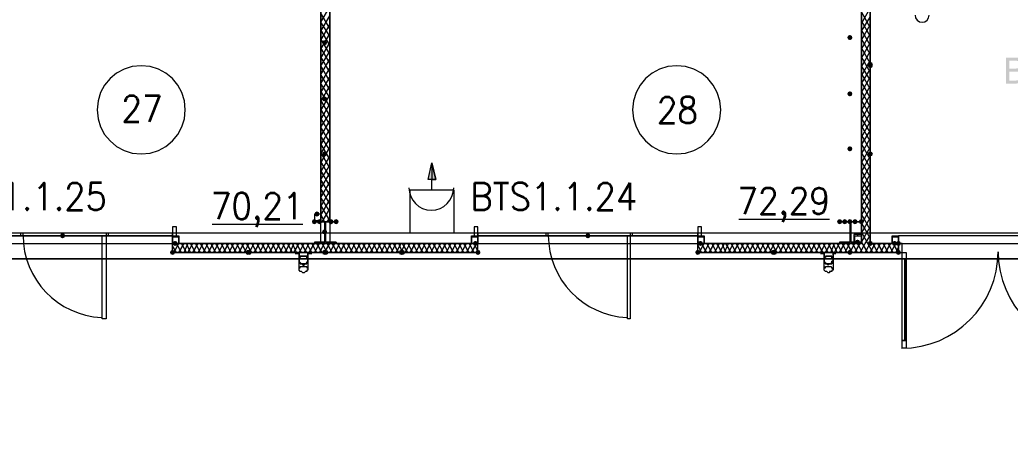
# Model space of a CAD drawing. Header units: millimetres. Extents: x 0 to 420, y 0 to 297.
# Drawn here: x 207.62 to 240.43, y 99.06 to 112.94 of the extents above; entities that cross this region are included whole.
import ezdxf

# ---------------------------------------------------------------- set-up
doc = ezdxf.new("R2010")
doc.units = ezdxf.units.MM
doc.styles.get("Standard").update_dxf_attribs({"font": 'STANDARD'})

msp = doc.modelspace()

# ---------------------------------------------------------------- hatches: boundary and pattern name
h = msp.add_hatch(color=7)
h.paths.add_polyline_path([(235.796667, 123.274667), (235.796667, 105.537)], flags=0)
h.paths.add_polyline_path([(235.796667, 105.537), (235.796667, 123.274667)], flags=0)
for color, points in [(7, [(217.805, 112.183333), (217.780129, 112.123538), (217.720333, 112.098667), (217.660538, 112.123538), (217.635667, 112.183333), (217.660537, 112.243129), (217.720333, 112.268), (217.780129, 112.243129)]), (7, [(235.204, 112.352667), (235.179129, 112.292871), (235.119333, 112.268), (235.059538, 112.292871), (235.034667, 112.352667), (235.059537, 112.412462), (235.119333, 112.437333), (235.179129, 112.412463)]), (254, [(235.881333, 111.463667), (235.856462, 111.403871), (235.796667, 111.379), (235.736871, 111.403871), (235.712, 111.463667), (235.736871, 111.523462), (235.796667, 111.548333), (235.856462, 111.523463)]), (254, [(235.881333, 111.421333), (235.856462, 111.361538), (235.796667, 111.336667), (235.736871, 111.361538), (235.712, 111.421333), (235.736871, 111.481129), (235.796667, 111.506), (235.856462, 111.481129)]), (7, [(235.204, 110.49), (235.179129, 110.430204), (235.119333, 110.405333), (235.059538, 110.430204), (235.034667, 110.49), (235.059537, 110.549796), (235.119333, 110.574667), (235.179129, 110.549796)]), (7, [(217.805, 110.320667), (217.780129, 110.260871), (217.720333, 110.236), (217.660538, 110.260871), (217.635667, 110.320667), (217.660537, 110.380462), (217.720333, 110.405333), (217.780129, 110.380463)]), (7, [(235.204, 108.669667), (235.179129, 108.609871), (235.119333, 108.585), (235.059538, 108.609871), (235.034667, 108.669667), (235.059537, 108.729462), (235.119333, 108.754333), (235.179129, 108.729463)]), (7, [(217.805, 108.500333), (217.780129, 108.440538), (217.720333, 108.415667), (217.660538, 108.440538), (217.635667, 108.500333), (217.660537, 108.560129), (217.720333, 108.585), (217.780129, 108.560129)]), (254, [(235.881333, 108.500333), (235.856462, 108.440538), (235.796667, 108.415667), (235.736871, 108.440538), (235.712, 108.500333), (235.736871, 108.560129), (235.796667, 108.585), (235.856462, 108.560129)]), (254, [(235.881333, 108.500333), (235.856462, 108.440538), (235.796667, 108.415667), (235.736871, 108.440538), (235.712, 108.500333), (235.736871, 108.560129), (235.796667, 108.585), (235.856462, 108.560129)]), (7, [(217.466333, 106.256667), (217.441462, 106.196871), (217.381667, 106.172), (217.321871, 106.196871), (217.297, 106.256667), (217.321871, 106.316462), (217.381667, 106.341333), (217.441462, 106.316463)]), (7, [(217.551, 106.510667), (217.526129, 106.450871), (217.466333, 106.426), (217.406538, 106.450871), (217.381667, 106.510667), (217.406537, 106.570462), (217.466333, 106.595333), (217.526129, 106.570463)]), (7, [(217.635667, 106.256667), (217.610796, 106.196871), (217.551, 106.172), (217.491204, 106.196871), (217.466333, 106.256667), (217.491204, 106.316462), (217.551, 106.341333), (217.610796, 106.316463)]), (7, [(218.016667, 106.256667), (217.991796, 106.196871), (217.932, 106.172), (217.872204, 106.196871), (217.847333, 106.256667), (217.872204, 106.316462), (217.932, 106.341333), (217.991796, 106.316463)]), (7, [(218.186, 106.256667), (218.161129, 106.196871), (218.101333, 106.172), (218.041538, 106.196871), (218.016667, 106.256667), (218.041537, 106.316462), (218.101333, 106.341333), (218.161129, 106.316463)]), (7, [(234.865333, 106.256667), (234.840462, 106.196871), (234.780667, 106.172), (234.720871, 106.196871), (234.696, 106.256667), (234.720871, 106.316462), (234.780667, 106.341333), (234.840462, 106.316463)]), (7, [(235.034667, 106.256667), (235.009796, 106.196871), (234.95, 106.172), (234.890204, 106.196871), (234.865333, 106.256667), (234.890204, 106.316462), (234.95, 106.341333), (235.009796, 106.316463)]), (7, [(235.204, 106.256667), (235.179129, 106.196871), (235.119333, 106.172), (235.059538, 106.196871), (235.034667, 106.256667), (235.059537, 106.316462), (235.119333, 106.341333), (235.179129, 106.316463)]), (7, [(235.373333, 106.256667), (235.348462, 106.196871), (235.288667, 106.172), (235.228871, 106.196871), (235.204, 106.256667), (235.228871, 106.316462), (235.288667, 106.341333), (235.348462, 106.316463)]), (7, [(235.585, 106.256667), (235.560129, 106.196871), (235.500333, 106.172), (235.440538, 106.196871), (235.415667, 106.256667), (235.440537, 106.316462), (235.500333, 106.341333), (235.560129, 106.316463)]), (7, [(217.805, 105.918), (217.780129, 105.858204), (217.720333, 105.833333), (217.660538, 105.858204), (217.635667, 105.918), (217.660537, 105.977796), (217.720333, 106.002667), (217.780129, 105.977796)]), (7, [(209.126667, 105.791), (209.101796, 105.731204), (209.042, 105.706333), (208.982204, 105.731204), (208.957333, 105.791), (208.982204, 105.850796), (209.042, 105.875667), (209.101796, 105.850796)]), (7, [(209.126667, 105.791), (209.101796, 105.731204), (209.042, 105.706333), (208.982204, 105.731204), (208.957333, 105.791), (208.982204, 105.850796), (209.042, 105.875667), (209.101796, 105.850796)]), (7, [(226.525667, 105.791), (226.500796, 105.731204), (226.441, 105.706333), (226.381204, 105.731204), (226.356333, 105.791), (226.381204, 105.850796), (226.441, 105.875667), (226.500796, 105.850796)]), (7, [(226.525667, 105.791), (226.500796, 105.731204), (226.441, 105.706333), (226.381204, 105.731204), (226.356333, 105.791), (226.381204, 105.850796), (226.441, 105.875667), (226.500796, 105.850796)]), (7, [(235.458, 105.579333), (235.433129, 105.519537), (235.373333, 105.494667), (235.313538, 105.519537), (235.288667, 105.579333), (235.313537, 105.639129), (235.373333, 105.664), (235.433129, 105.639129)]), (254, [(212.767333, 105.240667), (212.742462, 105.180871), (212.682667, 105.156), (212.622871, 105.180871), (212.598, 105.240667), (212.622871, 105.300462), (212.682667, 105.325333), (212.742462, 105.300463)]), (7, [(212.852, 105.537), (212.827129, 105.477204), (212.767333, 105.452333), (212.707538, 105.477204), (212.682667, 105.537), (212.707537, 105.596796), (212.767333, 105.621667), (212.827129, 105.596796)]), (254, [(215.265, 105.240667), (215.240129, 105.180871), (215.180333, 105.156), (215.120538, 105.180871), (215.095667, 105.240667), (215.120537, 105.300462), (215.180333, 105.325333), (215.240129, 105.300463)]), (254, [(215.307333, 105.240667), (215.282462, 105.180871), (215.222667, 105.156), (215.162871, 105.180871), (215.138, 105.240667), (215.162871, 105.300462), (215.222667, 105.325333), (215.282462, 105.300463)]), (254, [(217.805, 105.240667), (217.780129, 105.180871), (217.720333, 105.156), (217.660538, 105.180871), (217.635667, 105.240667), (217.660537, 105.300462), (217.720333, 105.325333), (217.780129, 105.300463)]), (254, [(217.805, 105.240667), (217.780129, 105.180871), (217.720333, 105.156), (217.660538, 105.180871), (217.635667, 105.240667), (217.660537, 105.300462), (217.720333, 105.325333), (217.780129, 105.300463)]), (254, [(217.847333, 105.240667), (217.822462, 105.180871), (217.762667, 105.156), (217.702871, 105.180871), (217.678, 105.240667), (217.702871, 105.300462), (217.762667, 105.325333), (217.822462, 105.300463)]), (254, [(217.847333, 105.240667), (217.822462, 105.180871), (217.762667, 105.156), (217.702871, 105.180871), (217.678, 105.240667), (217.702871, 105.300462), (217.762667, 105.325333), (217.822462, 105.300463)]), (254, [(220.345, 105.240667), (220.320129, 105.180871), (220.260333, 105.156), (220.200538, 105.180871), (220.175667, 105.240667), (220.200537, 105.300462), (220.260333, 105.325333), (220.320129, 105.300463)]), (254, [(220.387333, 105.240667), (220.362462, 105.180871), (220.302667, 105.156), (220.242871, 105.180871), (220.218, 105.240667), (220.242871, 105.300462), (220.302667, 105.325333), (220.362462, 105.300463)]), (7, [(222.800333, 105.537), (222.775462, 105.477204), (222.715667, 105.452333), (222.655871, 105.477204), (222.631, 105.537), (222.655871, 105.596796), (222.715667, 105.621667), (222.775462, 105.596796)]), (254, [(222.885, 105.240667), (222.860129, 105.180871), (222.800333, 105.156), (222.740538, 105.180871), (222.715667, 105.240667), (222.740537, 105.300462), (222.800333, 105.325333), (222.860129, 105.300463)]), (254, [(230.166333, 105.240667), (230.141462, 105.180871), (230.081667, 105.156), (230.021871, 105.180871), (229.997, 105.240667), (230.021871, 105.300462), (230.081667, 105.325333), (230.141462, 105.300463)]), (7, [(230.251, 105.537), (230.226129, 105.477204), (230.166333, 105.452333), (230.106538, 105.477204), (230.081667, 105.537), (230.106537, 105.596796), (230.166333, 105.621667), (230.226129, 105.596796)]), (254, [(232.664, 105.240667), (232.639129, 105.180871), (232.579333, 105.156), (232.519538, 105.180871), (232.494667, 105.240667), (232.519537, 105.300462), (232.579333, 105.325333), (232.639129, 105.300463)]), (254, [(232.706333, 105.240667), (232.681462, 105.180871), (232.621667, 105.156), (232.561871, 105.180871), (232.537, 105.240667), (232.561871, 105.300462), (232.621667, 105.325333), (232.681462, 105.300463)]), (254, [(235.204, 105.240667), (235.179129, 105.180871), (235.119333, 105.156), (235.059538, 105.180871), (235.034667, 105.240667), (235.059537, 105.300462), (235.119333, 105.325333), (235.179129, 105.300463)]), (254, [(235.204, 105.240667), (235.179129, 105.180871), (235.119333, 105.156), (235.059538, 105.180871), (235.034667, 105.240667), (235.059537, 105.300462), (235.119333, 105.325333), (235.179129, 105.300463)]), (254, [(235.204, 105.240667), (235.179129, 105.180871), (235.119333, 105.156), (235.059538, 105.180871), (235.034667, 105.240667), (235.059537, 105.300462), (235.119333, 105.325333), (235.179129, 105.300463)]), (254, [(235.204, 105.240667), (235.179129, 105.180871), (235.119333, 105.156), (235.059538, 105.180871), (235.034667, 105.240667), (235.059537, 105.300462), (235.119333, 105.325333), (235.179129, 105.300463)]), (254, [(235.881333, 105.537), (235.856462, 105.477204), (235.796667, 105.452333), (235.736871, 105.477204), (235.712, 105.537), (235.736871, 105.596796), (235.796667, 105.621667), (235.856462, 105.596796)]), (7, [(236.685667, 105.537), (236.660796, 105.477204), (236.601, 105.452333), (236.541204, 105.477204), (236.516333, 105.537), (236.541204, 105.596796), (236.601, 105.621667), (236.660796, 105.596796)]), (7, [(236.812667, 105.537), (236.787796, 105.477204), (236.728, 105.452333), (236.668204, 105.477204), (236.643333, 105.537), (236.668204, 105.596796), (236.728, 105.621667), (236.787796, 105.596796)]), (254, [(236.812667, 105.240667), (236.787796, 105.180871), (236.728, 105.156), (236.668204, 105.180871), (236.643333, 105.240667), (236.668204, 105.300462), (236.728, 105.325333), (236.787796, 105.300463)])]:
    msp.add_hatch(color=color).paths.add_polyline_path(points, flags=0)
h = msp.add_hatch(color=7)
h.paths.add_polyline_path([(240.286977, 110.828666), (240.286977, 111.68746), (240.609438, 111.68746), (240.69777, 111.680845), (240.767086, 111.661001), (240.860241, 111.581075), (240.893865, 111.467525), (240.8641, 111.363896), (240.7737, 111.285624), (240.842671, 111.254342), (240.893865, 111.207351), (240.925147, 111.147544), (240.935758, 111.077816), (240.909851, 110.965368), (240.847012, 110.885441), (240.752754, 110.842998), (240.614399, 110.828666)], flags=0)
h.paths.add_polyline_path([(240.401079, 111.326414), (240.586287, 111.326414), (240.651124, 111.328894), (240.694877, 111.336335), (240.75992, 111.37933), (240.781969, 111.454296), (240.761574, 111.529261), (240.703145, 111.573909), (240.651468, 111.582867), (240.572507, 111.586036), (240.401079, 111.586036)], flags=0)
h.paths.add_polyline_path([(240.401079, 110.93009), (240.614399, 110.93009), (240.692121, 110.933948), (240.757164, 110.957651), (240.80071, 111.005055), (240.817798, 111.077816), (240.792993, 111.161049), (240.724642, 111.210658), (240.671381, 111.221338), (240.599516, 111.22499), (240.401079, 111.22499)], flags=0)
h = msp.add_hatch(color=6)
h.paths.add_polyline_path([(221.403333, 107.653667), (221.276333, 108.204), (221.276333, 107.653667)], flags=0)
h.paths.add_polyline_path([(221.276333, 108.204), (221.276333, 107.653667), (221.149333, 107.653667)], flags=0)
h = msp.add_hatch(color=7)
h.paths.add_polyline_path([(212.682667, 105.240667), (217.720333, 105.240667)], flags=0)
h.paths.add_polyline_path([(217.720333, 105.240667), (212.682667, 105.240667)], flags=0)
h = msp.add_hatch(color=7)
h.paths.add_polyline_path([(217.762667, 105.240667), (222.800333, 105.240667)], flags=0)
h.paths.add_polyline_path([(222.800333, 105.240667), (217.762667, 105.240667)], flags=0)
h = msp.add_hatch(color=7)
h.paths.add_polyline_path([(230.081667, 105.240667), (235.119333, 105.240667)], flags=0)
h.paths.add_polyline_path([(235.119333, 105.240667), (230.081667, 105.240667)], flags=0)
h = msp.add_hatch(color=7)
h.paths.add_polyline_path([(235.119333, 105.240667), (236.728, 105.240667)], flags=0)
h.paths.add_polyline_path([(236.728, 105.240667), (235.119333, 105.240667)], flags=0)

# ---------------------------------------------------------------- linework, layer by layer
at = {"color": 7, "lineweight": 0}
for points in [[(100.922667, 105.029), (386.715, 105.029), (386.715, 222.715667), (100.922667, 222.715667)], [(217.593333, 105.537), (217.593333, 140.038667), (213.910333, 140.038667), (200.744667, 140.038667), (200.490667, 140.038667), (200.490667, 105.537)], [(217.889667, 105.537), (235.500333, 105.537), (235.500333, 140.038667), (231.309333, 140.038667), (218.101333, 140.038667), (217.889667, 140.038667)], [(235.796667, 123.274667), (235.796667, 105.537)], [(235.796667, 105.537), (235.796667, 123.274667)], [(235.796667, 105.537), (235.796667, 123.274667)], [(235.796667, 105.537), (235.796667, 123.274667)], [(217.593333, 122.936), (217.593333, 106.256667), (217.889667, 106.256667), (217.889667, 122.936)], [(217.593333, 106.510667), (217.381667, 106.510667), (217.381667, 106.299), (217.593333, 106.299), (217.593333, 106.510667), (217.381667, 106.510667), (217.381667, 106.256667), (217.593333, 106.256667)], [(212.682667, 106.087333), (212.682667, 105.791), (212.809667, 105.791), (212.809667, 106.087333)], [(218.101333, 106.256667), (217.381667, 106.256667), (217.720333, 106.256667), (217.720333, 105.579333), (217.381667, 105.579333), (217.381667, 105.537), (218.101333, 105.537), (218.101333, 105.579333), (217.762667, 105.579333), (217.762667, 106.256667)], [(222.673333, 106.087333), (222.673333, 105.791), (222.800333, 105.791), (222.800333, 106.087333)], [(230.081667, 106.087333), (230.081667, 105.791), (230.208667, 105.791), (230.208667, 106.087333)], [(235.500333, 106.256667), (234.780667, 106.256667), (235.119333, 106.256667), (235.119333, 105.579333), (234.780667, 105.579333), (234.780667, 105.537), (235.500333, 105.537), (235.500333, 105.579333), (235.161667, 105.579333), (235.161667, 106.256667)], [(205.401333, 105.791), (212.682667, 105.791), (212.682667, 105.875667), (205.401333, 105.875667)], [(207.645, 105.791), (207.729667, 105.791), (207.729667, 105.875667), (207.645, 105.875667)], [(210.481333, 103.039333), (210.354333, 103.039333), (210.354333, 105.791), (210.481333, 105.791)], [(210.481333, 105.791), (210.566, 105.791), (210.566, 105.875667), (210.481333, 105.875667)], [(212.682667, 105.791), (212.894333, 105.791), (212.894333, 105.537), (212.682667, 105.537)], [(212.682667, 105.748667), (212.682667, 105.537), (212.894333, 105.537), (212.894333, 105.748667)], [(222.588667, 105.791), (222.800333, 105.791), (222.800333, 105.537), (222.588667, 105.537)], [(222.588667, 105.748667), (222.588667, 105.537), (222.800333, 105.537), (222.800333, 105.748667)], [(222.800333, 105.791), (230.081667, 105.791), (230.081667, 105.875667), (222.800333, 105.875667)], [(225.044, 105.791), (225.128667, 105.791), (225.128667, 105.875667), (225.044, 105.875667)], [(227.838, 103.039333), (227.753333, 103.039333), (227.753333, 105.791), (227.838, 105.791)], [(227.838, 105.791), (227.922667, 105.791), (227.922667, 105.875667), (227.838, 105.875667)], [(230.081667, 105.791), (230.293333, 105.791), (230.293333, 105.537), (230.081667, 105.537)], [(230.081667, 105.748667), (230.081667, 105.537), (230.293333, 105.537), (230.293333, 105.748667)], [(235.500333, 105.833333), (235.246333, 105.833333), (235.246333, 105.579333), (235.500333, 105.579333)], [(235.500333, 105.791), (235.500333, 105.579333), (235.288667, 105.579333), (235.288667, 105.791)], [(236.516333, 105.791), (236.728, 105.791), (236.728, 105.537), (236.516333, 105.537)], [(236.516333, 105.748667), (236.516333, 105.537), (236.728, 105.537), (236.728, 105.748667)], [(236.728, 105.537), (236.728, 105.240667), (236.855, 105.240667), (236.855, 105.537)], [(236.728, 105.537), (236.728, 105.240667)], [(113.03, 96.435333), (374.65, 96.435333), (374.65, 105.029), (113.03, 105.029)], [(212.682667, 105.240667), (217.720333, 105.240667)], [(217.720333, 105.240667), (212.682667, 105.240667)], [(212.682667, 105.240667), (217.720333, 105.240667)], [(212.682667, 105.240667), (217.720333, 105.240667)], [(217.297, 105.198333), (217.17, 105.198333), (217.17, 104.986667), (217.17, 104.944333), (217.17, 104.902), (217.127667, 104.902), (217.127667, 104.859667), (217.085333, 104.859667), (217.043, 104.859667), (217.043, 104.817333), (217.000667, 104.817333), (217.000667, 104.859667), (216.958333, 104.859667), (216.916, 104.859667), (216.916, 104.902), (216.873667, 104.902), (216.873667, 104.944333), (216.873667, 104.986667), (216.873667, 105.198333), (216.746667, 105.198333), (216.873667, 105.198333), (216.873667, 104.986667), (216.873667, 104.944333), (216.873667, 104.902), (216.916, 104.902), (216.916, 104.859667), (216.958333, 104.859667), (217.000667, 104.859667), (217.043, 104.859667), (217.085333, 104.859667), (217.127667, 104.902), (217.17, 104.944333), (217.17, 104.986667), (217.17, 105.198333), (217.297, 105.198333), (217.17, 105.198333), (217.17, 104.986667), (217.17, 104.944333), (217.17, 104.902), (217.127667, 104.902), (217.127667, 104.859667), (217.085333, 104.859667), (217.043, 104.859667), (217.043, 104.817333), (217.000667, 104.817333), (217.000667, 104.859667), (216.958333, 104.859667), (216.916, 104.859667), (216.916, 104.902), (216.873667, 104.902), (216.873667, 104.944333), (216.873667, 104.986667), (216.873667, 105.198333), (216.746667, 105.198333), (216.873667, 105.198333), (216.873667, 104.986667), (216.873667, 104.944333), (216.873667, 104.902), (216.916, 104.902), (216.916, 104.859667), (216.958333, 104.859667), (217.000667, 104.859667), (217.043, 104.859667), (217.085333, 104.859667), (217.127667, 104.902), (217.17, 104.944333), (217.17, 104.986667), (217.17, 105.198333), (217.297, 105.198333), (217.17, 105.198333), (217.17, 104.986667), (217.17, 104.944333), (217.127667, 104.902), (217.085333, 104.859667), (217.043, 104.859667), (217.000667, 104.859667), (216.958333, 104.859667), (216.916, 104.859667), (216.916, 104.902), (216.873667, 104.902), (216.873667, 104.944333), (216.873667, 104.986667), (216.873667, 105.198333), (216.746667, 105.198333), (216.873667, 105.198333), (216.873667, 104.986667), (216.873667, 104.944333), (216.873667, 104.902), (216.916, 104.902), (216.916, 104.859667), (216.958333, 104.859667), (217.000667, 104.859667), (217.000667, 104.817333), (217.043, 104.817333), (217.043, 104.859667), (217.085333, 104.859667), (217.127667, 104.859667), (217.127667, 104.902), (217.17, 104.902), (217.17, 104.944333), (217.17, 104.986667), (217.17, 105.198333)], [(217.17, 104.986667), (217.17, 105.029), (217.127667, 105.071333), (217.127667, 105.113667), (217.085333, 105.113667), (217.043, 105.113667), (217.000667, 105.113667), (216.958333, 105.113667), (216.916, 105.113667), (216.916, 105.071333), (216.873667, 105.071333), (216.873667, 105.029), (216.873667, 104.986667), (216.873667, 104.944333), (216.873667, 104.902), (216.916, 104.902), (216.958333, 104.859667), (217.000667, 104.859667), (217.043, 104.859667), (217.085333, 104.859667), (217.127667, 104.902), (217.17, 104.944333), (217.17, 104.986667), (217.17, 104.944333), (217.127667, 104.902), (217.085333, 104.859667), (217.043, 104.859667), (217.000667, 104.859667), (216.958333, 104.859667), (216.916, 104.902), (216.873667, 104.902), (216.873667, 104.944333), (216.873667, 104.986667), (216.873667, 105.029), (216.873667, 105.071333), (216.916, 105.071333), (216.916, 105.113667), (216.958333, 105.113667), (217.000667, 105.113667), (217.043, 105.113667), (217.085333, 105.113667), (217.127667, 105.113667), (217.127667, 105.071333), (217.17, 105.029)], [(216.873667, 104.986667), (216.873667, 105.029), (216.873667, 105.071333), (216.916, 105.071333), (216.916, 105.113667), (216.958333, 105.113667), (217.000667, 105.113667), (217.043, 105.113667), (217.085333, 105.113667), (217.127667, 105.113667), (217.127667, 105.071333), (217.17, 105.029), (217.17, 104.986667), (217.17, 104.944333), (217.127667, 104.902), (217.085333, 104.859667), (217.043, 104.859667), (217.000667, 104.859667), (216.958333, 104.859667), (216.916, 104.902), (216.873667, 104.902), (216.873667, 104.944333)], [(217.762667, 105.240667), (222.800333, 105.240667)], [(222.800333, 105.240667), (217.762667, 105.240667)], [(222.800333, 105.240667), (217.762667, 105.240667)], [(222.800333, 105.240667), (217.762667, 105.240667)], [(230.081667, 105.240667), (235.119333, 105.240667)], [(235.119333, 105.240667), (230.081667, 105.240667)], [(230.081667, 105.240667), (235.119333, 105.240667)], [(230.081667, 105.240667), (235.119333, 105.240667)], [(234.653667, 105.198333), (234.569, 105.198333), (234.569, 104.986667), (234.569, 104.944333), (234.526667, 104.902), (234.526667, 104.859667), (234.484333, 104.859667), (234.442, 104.859667), (234.399667, 104.817333), (234.357333, 104.859667), (234.315, 104.859667), (234.272667, 104.902), (234.272667, 104.944333), (234.272667, 104.986667), (234.272667, 105.198333), (234.145667, 105.198333), (234.272667, 105.198333), (234.272667, 104.986667), (234.272667, 104.944333), (234.272667, 104.902), (234.315, 104.902), (234.315, 104.859667), (234.357333, 104.859667), (234.399667, 104.859667), (234.442, 104.859667), (234.484333, 104.859667), (234.526667, 104.902), (234.526667, 104.944333), (234.569, 104.944333), (234.569, 104.986667), (234.569, 105.198333), (234.653667, 105.198333), (234.569, 105.198333), (234.569, 104.986667), (234.569, 104.944333), (234.526667, 104.902), (234.526667, 104.859667), (234.484333, 104.859667), (234.442, 104.859667), (234.399667, 104.817333), (234.357333, 104.859667), (234.315, 104.859667), (234.272667, 104.902), (234.272667, 104.944333), (234.272667, 104.986667), (234.272667, 105.198333), (234.145667, 105.198333), (234.272667, 105.198333), (234.272667, 104.986667), (234.272667, 104.944333), (234.272667, 104.902), (234.315, 104.902), (234.315, 104.859667), (234.357333, 104.859667), (234.399667, 104.859667), (234.442, 104.859667), (234.484333, 104.859667), (234.526667, 104.902), (234.526667, 104.944333), (234.569, 104.944333), (234.569, 104.986667), (234.569, 105.198333), (234.653667, 105.198333), (234.569, 105.198333), (234.569, 104.986667), (234.569, 104.944333), (234.526667, 104.944333), (234.526667, 104.902), (234.484333, 104.859667), (234.442, 104.859667), (234.399667, 104.859667), (234.357333, 104.859667), (234.315, 104.859667), (234.315, 104.902), (234.272667, 104.902), (234.272667, 104.944333), (234.272667, 104.986667), (234.272667, 105.198333), (234.145667, 105.198333), (234.272667, 105.198333), (234.272667, 104.986667), (234.272667, 104.944333), (234.272667, 104.902), (234.315, 104.859667), (234.357333, 104.859667), (234.399667, 104.817333), (234.442, 104.859667), (234.484333, 104.859667), (234.526667, 104.859667), (234.526667, 104.902), (234.569, 104.944333), (234.569, 104.986667), (234.569, 105.198333)], [(234.569, 104.986667), (234.569, 105.029), (234.526667, 105.029), (234.526667, 105.071333), (234.526667, 105.113667), (234.484333, 105.113667), (234.442, 105.113667), (234.399667, 105.113667), (234.357333, 105.113667), (234.315, 105.113667), (234.315, 105.071333), (234.272667, 105.071333), (234.272667, 105.029), (234.272667, 104.986667), (234.272667, 104.944333), (234.272667, 104.902), (234.315, 104.902), (234.315, 104.859667), (234.357333, 104.859667), (234.399667, 104.859667), (234.442, 104.859667), (234.484333, 104.859667), (234.526667, 104.902), (234.526667, 104.944333), (234.569, 104.944333), (234.569, 104.986667), (234.569, 104.944333), (234.526667, 104.944333), (234.526667, 104.902), (234.484333, 104.859667), (234.442, 104.859667), (234.399667, 104.859667), (234.357333, 104.859667), (234.315, 104.859667), (234.315, 104.902), (234.272667, 104.902), (234.272667, 104.944333), (234.272667, 104.986667), (234.272667, 105.029), (234.272667, 105.071333), (234.315, 105.071333), (234.315, 105.113667), (234.357333, 105.113667), (234.399667, 105.113667), (234.442, 105.113667), (234.484333, 105.113667), (234.526667, 105.113667), (234.526667, 105.071333), (234.526667, 105.029), (234.569, 105.029)], [(234.272667, 104.986667), (234.272667, 105.029), (234.272667, 105.071333), (234.315, 105.071333), (234.315, 105.113667), (234.357333, 105.113667), (234.399667, 105.113667), (234.442, 105.113667), (234.484333, 105.113667), (234.526667, 105.113667), (234.526667, 105.071333), (234.526667, 105.029), (234.569, 105.029), (234.569, 104.986667), (234.569, 104.944333), (234.526667, 104.944333), (234.526667, 104.902), (234.484333, 104.859667), (234.442, 104.859667), (234.399667, 104.859667), (234.357333, 104.859667), (234.315, 104.859667), (234.315, 104.902), (234.272667, 104.902), (234.272667, 104.944333)], [(235.119333, 105.240667), (236.728, 105.240667)], [(236.728, 105.240667), (235.119333, 105.240667)], [(236.728, 105.240667), (235.119333, 105.240667)], [(236.728, 105.240667), (235.119333, 105.240667)], [(236.982, 105.240667), (236.982, 105.029), (236.855, 105.029), (236.855, 105.240667)], [(236.855, 102.319667), (236.855, 105.029), (236.939667, 105.029), (236.939667, 102.319667)], [(236.939667, 102.319667), (236.939667, 105.029), (236.982, 105.029), (236.982, 102.319667)], [(217.17, 104.690333), (217.17, 104.648), (217.127667, 104.648), (217.127667, 104.605667), (217.085333, 104.605667), (217.043, 104.563333), (217.000667, 104.563333), (216.958333, 104.605667), (216.916, 104.605667), (216.873667, 104.648), (216.873667, 104.690333), (216.873667, 104.732667), (216.916, 104.732667), (216.916, 104.775), (216.958333, 104.775), (217.000667, 104.775), (217.043, 104.775), (217.085333, 104.775), (217.127667, 104.775), (217.127667, 104.732667), (217.17, 104.732667)], [(234.569, 104.690333), (234.569, 104.648), (234.526667, 104.648), (234.526667, 104.605667), (234.484333, 104.605667), (234.442, 104.605667), (234.442, 104.563333), (234.399667, 104.563333), (234.357333, 104.605667), (234.315, 104.605667), (234.272667, 104.648), (234.272667, 104.690333), (234.272667, 104.732667), (234.315, 104.732667), (234.315, 104.775), (234.357333, 104.775), (234.399667, 104.775), (234.442, 104.775), (234.484333, 104.775), (234.526667, 104.732667)], [(236.855, 102.065667), (236.855, 102.319667), (236.982, 102.319667), (236.982, 102.065667)]]:
    msp.add_lwpolyline(points, close=True, dxfattribs=at)
at = {"color": 6, "lineweight": 0}
for points in [[(134.704667, 221.869), (354.795667, 221.869), (367.411, 221.869), (367.411, 215.392), (376.851333, 215.392), (379.645333, 215.392), (379.645333, 191.135), (373.168333, 191.135), (373.168333, 163.872333), (372.999, 163.872333), (373.168333, 163.872333), (373.168333, 127.973667), (379.941667, 127.973667), (379.941667, 112.352667), (375.369667, 112.352667), (368.257667, 112.352667), (368.257667, 105.875667), (266.530667, 105.875667), (120.734667, 105.875667)], [(221.276333, 107.315), (221.276333, 107.653667), (221.149333, 107.653667), (221.276333, 108.204), (221.403333, 107.653667), (221.276333, 107.653667)], [(220.514333, 107.3785), (220.529384, 107.229196), (220.572552, 107.090134), (220.640856, 106.964293), (220.731318, 106.854651), (220.840959, 106.764189), (220.966801, 106.695885), (221.105863, 106.652718), (221.255167, 106.637667), (221.404471, 106.652718), (221.543533, 106.695885), (221.669374, 106.764189), (221.779015, 106.854651), (221.869477, 106.964293), (221.937782, 107.090134), (221.980949, 107.229196), (221.996, 107.3785)]]:
    msp.add_lwpolyline(points, dxfattribs=at)
at = {"color": 7, "lineweight": 0}
for points in [[(235.500333, 140.038667), (235.500333, 105.537)], [(235.796667, 105.537), (235.796667, 140.038667)], [(235.796667, 105.537), (235.796667, 123.274667), (235.796667, 105.537), (235.796667, 123.274667)], [(217.593333, 112.860667), (217.889667, 113.368667)], [(235.500333, 112.818333), (235.796667, 113.326333)], [(235.796667, 112.691333), (235.500333, 113.199333)], [(217.889667, 112.649), (217.593333, 113.157)], [(217.593333, 112.564333), (217.889667, 113.072333)], [(217.889667, 112.395), (217.593333, 112.860667)], [(235.500333, 112.564333), (235.796667, 113.03)], [(235.796667, 112.395), (235.500333, 112.903)], [(237.278333, 113.093458), (237.296652, 113.002821), (237.346559, 112.928818), (237.420571, 112.878937), (237.511209, 112.860667), (237.601845, 112.878992), (237.675849, 112.928908), (237.72573, 113.002923), (237.744, 113.093542)], [(217.593333, 112.268), (217.889667, 112.776)], [(217.889667, 112.098667), (217.593333, 112.606667)], [(235.500333, 112.268), (235.796667, 112.776)], [(235.796667, 112.098667), (235.500333, 112.606667)], [(217.593333, 111.971667), (217.889667, 112.479667)], [(217.889667, 111.802333), (217.593333, 112.310333)], [(235.500333, 111.971667), (235.796667, 112.479667)], [(235.796667, 111.802333), (235.500333, 112.310333)], [(217.593333, 111.675333), (217.889667, 112.183333)], [(217.889667, 111.506), (217.593333, 112.014)], [(217.593333, 111.421333), (217.889667, 111.887)], [(235.500333, 111.675333), (235.796667, 112.183333)], [(235.796667, 111.506), (235.500333, 112.014)], [(235.500333, 111.379), (235.796667, 111.887)], [(217.889667, 111.209667), (217.593333, 111.717667)], [(217.593333, 111.125), (217.889667, 111.633)], [(235.796667, 111.209667), (235.500333, 111.717667)], [(235.500333, 111.082667), (235.796667, 111.590667)], [(213.106, 109.960833), (213.076328, 110.255177), (212.991228, 110.529329), (212.856572, 110.777416), (212.678232, 110.993566), (212.462083, 111.171905), (212.213996, 111.306561), (211.939844, 111.391661), (211.6455, 111.421333), (211.351156, 111.391661), (211.077004, 111.306561), (210.828917, 111.171905), (210.612768, 110.993566), (210.434428, 110.777416), (210.299772, 110.529329), (210.214672, 110.255177), (210.185, 109.960833)], [(217.889667, 110.913333), (217.593333, 111.421333)], [(217.593333, 110.828667), (217.889667, 111.336667)], [(230.843667, 109.960833), (230.813995, 110.255177), (230.728894, 110.529329), (230.594238, 110.777416), (230.415899, 110.993566), (230.199749, 111.171905), (229.951662, 111.306561), (229.67751, 111.391661), (229.383167, 111.421333), (229.088823, 111.391661), (228.814671, 111.306561), (228.566584, 111.171905), (228.350434, 110.993566), (228.172095, 110.777416), (228.037439, 110.529329), (227.952339, 110.255177), (227.922667, 109.960833)], [(235.796667, 110.955667), (235.500333, 111.421333)], [(235.500333, 110.828667), (235.796667, 111.294333)], [(217.889667, 110.617), (217.593333, 111.125)], [(217.593333, 110.532333), (217.889667, 111.040333)], [(235.796667, 110.659333), (235.500333, 111.167333)], [(235.500333, 110.532333), (235.796667, 111.040333)], [(217.889667, 110.363), (217.593333, 110.828667)], [(217.593333, 110.236), (217.889667, 110.744)], [(217.889667, 110.066667), (217.593333, 110.574667)], [(235.796667, 110.363), (235.500333, 110.871)], [(235.500333, 110.236), (235.796667, 110.744)], [(235.796667, 110.066667), (235.500333, 110.574667)], [(217.593333, 109.939667), (217.889667, 110.447667)], [(217.889667, 109.770333), (217.593333, 110.278333)], [(235.500333, 109.939667), (235.796667, 110.447667)], [(235.796667, 109.770333), (235.500333, 110.278333)], [(210.185, 109.960833), (210.214672, 109.66649), (210.299772, 109.392338), (210.434428, 109.144251), (210.612768, 108.928101), (210.828917, 108.749762), (211.077004, 108.615106), (211.351156, 108.530005), (211.6455, 108.500333), (211.939844, 108.530005), (212.213996, 108.615106), (212.462083, 108.749762), (212.678232, 108.928101), (212.856572, 109.144251), (212.991228, 109.392338), (213.076328, 109.66649), (213.106, 109.960833)], [(217.593333, 109.643333), (217.889667, 110.151333)], [(217.889667, 109.474), (217.593333, 109.982)], [(227.922667, 109.960833), (227.952339, 109.66649), (228.037439, 109.392338), (228.172095, 109.144251), (228.350434, 108.928101), (228.566584, 108.749762), (228.814671, 108.615106), (229.088823, 108.530005), (229.383167, 108.500333), (229.67751, 108.530005), (229.951662, 108.615106), (230.199749, 108.749762), (230.415899, 108.928101), (230.594238, 109.144251), (230.728894, 109.392338), (230.813995, 109.66649), (230.843667, 109.960833)], [(235.500333, 109.643333), (235.796667, 110.151333)], [(235.796667, 109.474), (235.500333, 109.982)], [(217.593333, 109.389333), (217.889667, 109.855)], [(217.889667, 109.177667), (217.593333, 109.685667)], [(217.593333, 109.093), (217.889667, 109.601)], [(235.500333, 109.347), (235.796667, 109.855)], [(235.796667, 109.22), (235.500333, 109.685667)], [(217.889667, 108.881333), (217.593333, 109.389333)], [(217.593333, 108.796667), (217.889667, 109.304667)], [(235.500333, 109.050667), (235.796667, 109.558667)], [(235.796667, 108.923667), (235.500333, 109.431667)], [(235.500333, 108.796667), (235.796667, 109.262333)], [(217.889667, 108.627333), (217.593333, 109.093)], [(217.593333, 108.500333), (217.889667, 109.008333)], [(235.796667, 108.627333), (235.500333, 109.135333)], [(235.500333, 108.500333), (235.796667, 109.008333)], [(217.889667, 108.331), (217.593333, 108.839)], [(217.593333, 108.204), (217.889667, 108.712)], [(235.796667, 108.331), (235.500333, 108.839)], [(235.500333, 108.204), (235.796667, 108.712)], [(217.889667, 108.034667), (217.593333, 108.542667)], [(217.593333, 107.907667), (217.889667, 108.415667)], [(235.796667, 108.034667), (235.500333, 108.542667)], [(235.500333, 107.907667), (235.796667, 108.415667)], [(217.889667, 107.738333), (217.593333, 108.246333)], [(217.593333, 107.653667), (217.889667, 108.119333)], [(217.889667, 107.442), (217.593333, 107.95)], [(235.796667, 107.738333), (235.500333, 108.246333)], [(235.500333, 107.611333), (235.796667, 108.119333)], [(235.796667, 107.442), (235.500333, 107.95)], [(217.593333, 107.357333), (217.889667, 107.865333)], [(217.889667, 107.145667), (217.593333, 107.653667)], [(235.500333, 107.315), (235.796667, 107.823)], [(235.796667, 107.188), (235.500333, 107.653667)], [(217.593333, 107.061), (217.889667, 107.569)], [(217.889667, 106.849333), (217.593333, 107.357333)], [(235.500333, 107.061), (235.796667, 107.526667)], [(235.796667, 106.891667), (235.500333, 107.399667)], [(217.593333, 106.764667), (217.889667, 107.272667)], [(217.889667, 106.595333), (217.593333, 107.061)], [(217.593333, 106.468333), (217.889667, 106.976333)], [(235.500333, 106.764667), (235.796667, 107.272667)], [(235.796667, 106.595333), (235.500333, 107.103333)], [(235.500333, 106.468333), (235.796667, 106.976333)], [(217.889667, 106.299), (217.593333, 106.807)], [(217.635667, 106.256667), (217.889667, 106.68)], [(235.796667, 106.299), (235.500333, 106.807)], [(235.500333, 106.172), (235.796667, 106.68)], [(217.466333, 106.299), (217.466333, 106.256667)], [(217.720333, 106.256667), (217.593333, 106.510667)], [(217.805, 106.256667), (217.889667, 106.383667)], [(231.436333, 106.341333), (234.442, 106.341333)], [(235.796667, 106.002667), (235.500333, 106.510667)], [(235.500333, 105.875667), (235.796667, 106.383667)], [(213.995, 106.172), (217.000667, 106.172)], [(217.720333, 106.256667), (217.720333, 105.537)], [(235.119333, 106.256667), (235.119333, 105.537)], [(235.796667, 105.706333), (235.500333, 106.214333)], [(235.500333, 105.579333), (235.796667, 106.087333)], [(209.042, 105.791), (205.401333, 105.791), (205.401333, 105.664)], [(205.401333, 105.664), (205.401333, 105.537), (209.042, 105.537)], [(207.729688, 105.801956), (207.743845, 105.532562), (207.783472, 105.270517), (207.847354, 105.017091), (207.934275, 104.773554), (208.043018, 104.541176), (208.172367, 104.321227), (208.321107, 104.114976), (208.488021, 103.923695), (208.671892, 103.748652), (208.871506, 103.591117), (209.085645, 103.452361), (209.313094, 103.333653), (209.552637, 103.236264), (209.803056, 103.161463), (210.063137, 103.110521), (210.331664, 103.084706)], [(212.682667, 105.664), (212.682667, 105.791), (209.042, 105.791)], [(209.042, 105.537), (212.682667, 105.537), (212.682667, 105.664)], [(212.767333, 105.791), (212.767333, 105.748667)], [(222.715667, 105.791), (222.715667, 105.748667)], [(226.441, 105.791), (222.800333, 105.791), (222.800333, 105.664)], [(222.800333, 105.664), (222.800333, 105.537), (226.441, 105.537)], [(225.128688, 105.801956), (225.142845, 105.532562), (225.182472, 105.270517), (225.246354, 105.017091), (225.333275, 104.773554), (225.442018, 104.541176), (225.571367, 104.321227), (225.720107, 104.114976), (225.887021, 103.923695), (226.070892, 103.748652), (226.270506, 103.591117), (226.484645, 103.452361), (226.712094, 103.333653), (226.951637, 103.236264), (227.202056, 103.161463), (227.462137, 103.110521), (227.730664, 103.084706)], [(230.081667, 105.664), (230.081667, 105.791), (226.441, 105.791)], [(226.441, 105.537), (230.081667, 105.537), (230.081667, 105.664)], [(230.166333, 105.791), (230.166333, 105.748667)], [(235.373333, 105.833333), (235.373333, 105.791)], [(235.712, 105.537), (235.500333, 105.918)], [(235.542667, 105.537), (235.500333, 105.664)], [(235.627333, 105.537), (235.796667, 105.791)], [(236.601, 105.791), (236.601, 105.748667)], [(240.072333, 105.791), (236.728, 105.791), (236.728, 105.664)], [(236.728, 105.664), (236.728, 105.537), (240.072333, 105.537)], [(243.374333, 105.664), (243.374333, 105.791), (240.072333, 105.791)], [(240.072333, 105.537), (243.374333, 105.537), (243.374333, 105.664)], [(212.682667, 105.494667), (212.725, 105.537)], [(212.682667, 105.240667), (212.682667, 105.537)], [(212.682667, 105.240667), (212.682667, 105.537)], [(212.809667, 105.240667), (212.682667, 105.452333)], [(212.725, 105.240667), (212.894333, 105.537)], [(212.979, 105.240667), (212.809667, 105.537)], [(222.673333, 105.537), (212.809667, 105.537)], [(212.894333, 105.240667), (213.063667, 105.537)], [(213.148333, 105.240667), (212.979, 105.537)], [(213.063667, 105.240667), (213.190667, 105.537)], [(213.275333, 105.240667), (213.148333, 105.537)], [(213.190667, 105.240667), (213.36, 105.537)], [(213.444667, 105.240667), (213.275333, 105.537)], [(213.36, 105.240667), (213.529333, 105.537)], [(213.614, 105.240667), (213.444667, 105.537)], [(213.529333, 105.240667), (213.698667, 105.537)], [(213.783333, 105.240667), (213.614, 105.537)], [(213.698667, 105.240667), (213.868, 105.537)], [(213.952667, 105.240667), (213.783333, 105.537)], [(213.868, 105.240667), (214.037333, 105.537)], [(214.122, 105.240667), (213.952667, 105.537)], [(214.037333, 105.240667), (214.206667, 105.537)], [(214.291333, 105.240667), (214.122, 105.537)], [(214.206667, 105.240667), (214.376, 105.537)], [(214.460667, 105.240667), (214.291333, 105.537)], [(214.376, 105.240667), (214.545333, 105.537)], [(214.63, 105.240667), (214.460667, 105.537)], [(214.545333, 105.240667), (214.714667, 105.537)], [(214.799333, 105.240667), (214.63, 105.537)], [(214.714667, 105.240667), (214.884, 105.537)], [(214.968667, 105.240667), (214.799333, 105.537)], [(214.884, 105.240667), (215.053333, 105.537)], [(215.138, 105.240667), (214.968667, 105.537)], [(215.053333, 105.240667), (215.222667, 105.537)], [(215.307333, 105.240667), (215.138, 105.537)], [(215.222667, 105.240667), (215.392, 105.537)], [(215.476667, 105.240667), (215.307333, 105.537)], [(215.392, 105.240667), (215.561333, 105.537)], [(215.646, 105.240667), (215.476667, 105.537)], [(215.561333, 105.240667), (215.730667, 105.537)], [(215.815333, 105.240667), (215.646, 105.537)], [(215.730667, 105.240667), (215.9, 105.537)], [(215.984667, 105.240667), (215.815333, 105.537)], [(215.9, 105.240667), (216.069333, 105.537)], [(216.154, 105.240667), (215.984667, 105.537)], [(216.069333, 105.240667), (216.238667, 105.537)], [(216.323333, 105.240667), (216.154, 105.537)], [(216.238667, 105.240667), (216.408, 105.537)], [(216.492667, 105.240667), (216.323333, 105.537)], [(216.408, 105.240667), (216.577333, 105.537)], [(216.662, 105.240667), (216.492667, 105.537)], [(216.577333, 105.240667), (216.704333, 105.537)], [(216.789, 105.240667), (216.662, 105.537)], [(216.704333, 105.240667), (216.873667, 105.537)], [(216.958333, 105.240667), (216.789, 105.537)], [(216.873667, 105.240667), (217.043, 105.537)], [(217.127667, 105.240667), (216.958333, 105.537)], [(217.043, 105.240667), (217.212333, 105.537)], [(217.297, 105.240667), (217.127667, 105.537)], [(217.212333, 105.240667), (217.381667, 105.537)], [(217.466333, 105.240667), (217.297, 105.537)], [(217.381667, 105.579333), (217.381667, 105.537)], [(217.381667, 105.240667), (217.551, 105.537)], [(217.635667, 105.240667), (217.466333, 105.537)], [(217.551, 105.579333), (217.551, 105.537)], [(217.551, 105.240667), (217.720333, 105.537)], [(217.805, 105.240667), (217.635667, 105.537)], [(217.720333, 105.240667), (217.889667, 105.537)], [(217.974333, 105.240667), (217.805, 105.537)], [(217.889667, 105.240667), (218.059, 105.537)], [(217.932, 105.579333), (217.932, 105.537)], [(218.143667, 105.240667), (217.974333, 105.537)], [(218.059, 105.240667), (218.228333, 105.537)], [(218.101333, 105.579333), (218.101333, 105.537)], [(218.313, 105.240667), (218.143667, 105.537)], [(218.228333, 105.240667), (218.397667, 105.537)], [(218.482333, 105.240667), (218.313, 105.537)], [(218.397667, 105.240667), (218.567, 105.537)], [(218.651667, 105.240667), (218.482333, 105.537)], [(218.567, 105.240667), (218.736333, 105.537)], [(218.821, 105.240667), (218.651667, 105.537)], [(218.736333, 105.240667), (218.905667, 105.537)], [(218.990333, 105.240667), (218.821, 105.537)], [(218.905667, 105.240667), (219.075, 105.537)], [(219.159667, 105.240667), (218.990333, 105.537)], [(219.075, 105.240667), (219.244333, 105.537)], [(219.329, 105.240667), (219.159667, 105.537)], [(219.244333, 105.240667), (219.413667, 105.537)], [(219.498333, 105.240667), (219.329, 105.537)], [(219.413667, 105.240667), (219.583, 105.537)], [(219.667667, 105.240667), (219.498333, 105.537)], [(219.583, 105.240667), (219.752333, 105.537)], [(219.837, 105.240667), (219.667667, 105.537)], [(219.752333, 105.240667), (219.921667, 105.537)], [(220.006333, 105.240667), (219.837, 105.537)], [(219.921667, 105.240667), (220.091, 105.537)], [(220.175667, 105.240667), (220.006333, 105.537)], [(220.091, 105.240667), (220.260333, 105.537)], [(220.302667, 105.240667), (220.175667, 105.537)], [(220.260333, 105.240667), (220.387333, 105.537)], [(220.472, 105.240667), (220.302667, 105.537)], [(220.387333, 105.240667), (220.556667, 105.537)], [(220.641333, 105.240667), (220.472, 105.537)], [(220.556667, 105.240667), (220.726, 105.537)], [(220.810667, 105.240667), (220.641333, 105.537)], [(220.726, 105.240667), (220.895333, 105.537)], [(220.98, 105.240667), (220.810667, 105.537)], [(220.895333, 105.240667), (221.064667, 105.537)], [(221.149333, 105.240667), (220.98, 105.537)], [(221.064667, 105.240667), (221.234, 105.537)], [(221.318667, 105.240667), (221.149333, 105.537)], [(221.234, 105.240667), (221.403333, 105.537)], [(221.488, 105.240667), (221.318667, 105.537)], [(221.403333, 105.240667), (221.572667, 105.537)], [(221.657333, 105.240667), (221.488, 105.537)], [(221.572667, 105.240667), (221.742, 105.537)], [(221.826667, 105.240667), (221.657333, 105.537)], [(221.742, 105.240667), (221.911333, 105.537)], [(221.996, 105.240667), (221.826667, 105.537)], [(221.911333, 105.240667), (222.080667, 105.537)], [(222.165333, 105.240667), (221.996, 105.537)], [(222.080667, 105.240667), (222.25, 105.537)], [(222.334667, 105.240667), (222.165333, 105.537)], [(222.25, 105.240667), (222.419333, 105.537)], [(222.504, 105.240667), (222.334667, 105.537)], [(222.419333, 105.240667), (222.588667, 105.537)], [(222.673333, 105.240667), (222.504, 105.537)], [(222.588667, 105.240667), (222.758, 105.537)], [(222.800333, 105.283), (222.673333, 105.537)], [(222.758, 105.240667), (222.800333, 105.367667)], [(222.800333, 105.240667), (222.800333, 105.537)], [(222.800333, 105.240667), (222.800333, 105.537)], [(230.081667, 105.452333), (230.124, 105.537)], [(230.081667, 105.240667), (230.081667, 105.537)], [(230.081667, 105.240667), (230.081667, 105.537)], [(230.208667, 105.240667), (230.081667, 105.494667)], [(230.124, 105.240667), (230.293333, 105.537)], [(230.378, 105.240667), (230.208667, 105.537)], [(235.500333, 105.537), (230.208667, 105.537)], [(230.293333, 105.240667), (230.462667, 105.537)], [(230.547333, 105.240667), (230.378, 105.537)], [(230.462667, 105.240667), (230.632, 105.537)], [(230.716667, 105.240667), (230.547333, 105.537)], [(230.632, 105.240667), (230.801333, 105.537)], [(230.886, 105.240667), (230.716667, 105.537)], [(230.801333, 105.240667), (230.970667, 105.537)], [(231.013, 105.240667), (230.886, 105.537)], [(230.970667, 105.240667), (231.097667, 105.537)], [(231.182333, 105.240667), (231.013, 105.537)], [(231.097667, 105.240667), (231.267, 105.537)], [(231.351667, 105.240667), (231.182333, 105.537)], [(231.267, 105.240667), (231.436333, 105.537)], [(231.521, 105.240667), (231.351667, 105.537)], [(231.436333, 105.240667), (231.605667, 105.537)], [(231.690333, 105.240667), (231.521, 105.537)], [(231.605667, 105.240667), (231.775, 105.537)], [(231.859667, 105.240667), (231.690333, 105.537)], [(231.775, 105.240667), (231.944333, 105.537)], [(232.029, 105.240667), (231.859667, 105.537)], [(231.944333, 105.240667), (232.113667, 105.537)], [(232.198333, 105.240667), (232.029, 105.537)], [(232.113667, 105.240667), (232.283, 105.537)], [(232.367667, 105.240667), (232.198333, 105.537)], [(232.283, 105.240667), (232.452333, 105.537)], [(232.537, 105.240667), (232.367667, 105.537)], [(232.452333, 105.240667), (232.621667, 105.537)], [(232.706333, 105.240667), (232.537, 105.537)], [(232.621667, 105.240667), (232.791, 105.537)], [(232.875667, 105.240667), (232.706333, 105.537)], [(232.791, 105.240667), (232.960333, 105.537)], [(233.045, 105.240667), (232.875667, 105.537)], [(232.960333, 105.240667), (233.129667, 105.537)], [(233.214333, 105.240667), (233.045, 105.537)], [(233.129667, 105.240667), (233.299, 105.537)], [(233.383667, 105.240667), (233.214333, 105.537)], [(233.299, 105.240667), (233.468333, 105.537)], [(233.553, 105.240667), (233.383667, 105.537)], [(233.468333, 105.240667), (233.637667, 105.537)], [(233.722333, 105.240667), (233.553, 105.537)], [(233.637667, 105.240667), (233.807, 105.537)], [(233.891667, 105.240667), (233.722333, 105.537)], [(233.807, 105.240667), (233.976333, 105.537)], [(234.061, 105.240667), (233.891667, 105.537)], [(233.976333, 105.240667), (234.145667, 105.537)], [(234.230333, 105.240667), (234.061, 105.537)], [(234.145667, 105.240667), (234.315, 105.537)], [(234.399667, 105.240667), (234.230333, 105.537)], [(234.315, 105.240667), (234.484333, 105.537)], [(234.569, 105.240667), (234.399667, 105.537)], [(234.484333, 105.240667), (234.611333, 105.537)], [(234.696, 105.240667), (234.569, 105.537)], [(234.611333, 105.240667), (234.780667, 105.537)], [(234.865333, 105.240667), (234.696, 105.537)], [(234.780667, 105.579333), (234.780667, 105.537)], [(234.780667, 105.240667), (234.95, 105.537)], [(235.034667, 105.240667), (234.865333, 105.537)], [(234.95, 105.579333), (234.95, 105.537)], [(234.95, 105.240667), (235.119333, 105.537)], [(235.204, 105.240667), (235.034667, 105.537)], [(235.119333, 105.240667), (235.288667, 105.537)], [(235.373333, 105.240667), (235.204, 105.537)], [(235.288667, 105.579333), (235.288667, 105.537)], [(235.288667, 105.240667), (235.458, 105.537)], [(235.542667, 105.240667), (235.373333, 105.537)], [(235.458, 105.240667), (235.627333, 105.537)], [(235.500333, 105.579333), (235.500333, 105.537)], [(235.712, 105.240667), (235.542667, 105.537)], [(235.627333, 105.240667), (235.796667, 105.537)], [(235.881333, 105.240667), (235.712, 105.537)], [(235.796667, 105.240667), (235.966, 105.537)], [(236.728, 105.537), (235.796667, 105.537)], [(236.050667, 105.240667), (235.881333, 105.537)], [(235.966, 105.240667), (236.135333, 105.537)], [(236.22, 105.240667), (236.050667, 105.537)], [(236.135333, 105.240667), (236.304667, 105.537)], [(236.389333, 105.240667), (236.22, 105.537)], [(236.304667, 105.240667), (236.474, 105.537)], [(236.558667, 105.240667), (236.389333, 105.537)], [(236.474, 105.240667), (236.643333, 105.537)], [(236.728, 105.240667), (236.558667, 105.537)], [(236.643333, 105.240667), (236.728, 105.41)], [(236.728, 105.240667), (236.728, 105.537)], [(212.682667, 105.240667), (217.720333, 105.240667), (212.682667, 105.240667), (217.720333, 105.240667)], [(212.682667, 105.240667), (222.800333, 105.240667)], [(216.873667, 104.690333), (216.873667, 104.986667)], [(217.17, 104.986667), (217.17, 104.690333)], [(222.800333, 105.240667), (217.762667, 105.240667), (222.800333, 105.240667), (217.762667, 105.240667)], [(230.081667, 105.240667), (235.119333, 105.240667), (230.081667, 105.240667), (235.119333, 105.240667)], [(230.081667, 105.240667), (236.728, 105.240667)], [(234.272667, 104.690333), (234.272667, 104.986667)], [(234.569, 104.986667), (234.569, 104.690333)], [(236.728, 105.240667), (235.119333, 105.240667), (236.728, 105.240667), (235.119333, 105.240667)], [(236.833833, 102.065667), (237.160619, 102.082168), (237.477966, 102.130602), (237.784268, 102.209362), (238.077917, 102.31684), (238.357307, 102.451431), (238.620831, 102.611527), (238.866883, 102.795523), (239.093857, 103.00181), (239.300144, 103.228783), (239.484139, 103.474835), (239.644236, 103.73836), (239.778826, 104.01775), (239.886305, 104.311399), (239.965064, 104.6177), (240.013498, 104.935047), (240.03, 105.261833)], [(236.939667, 102.319667), (236.939667, 105.029)], [(240.03, 105.261833), (240.046502, 104.935047), (240.094936, 104.6177), (240.173695, 104.311399), (240.281174, 104.01775), (240.415764, 103.73836), (240.575861, 103.474835), (240.759856, 103.228783), (240.966143, 103.00181), (241.193117, 102.795523), (241.439169, 102.611527), (241.702693, 102.451431), (241.982083, 102.31684), (242.275732, 102.209362), (242.582034, 102.130602), (242.899381, 102.082168), (243.226167, 102.065667)]]:
    msp.add_lwpolyline(points, dxfattribs=at)
at = {"color": 8, "lineweight": 0}
msp.add_lwpolyline([(235.796667, 105.537), (251.883333, 105.537), (251.883333, 140.038667), (239.268, 140.038667), (239.268, 131.106333), (235.796667, 131.106333)], close=True, dxfattribs=at)
at = {"color": 6, "lineweight": 0}
for points in [[(221.276333, 108.204), (221.276333, 107.653667), (221.149333, 107.653667)], [(221.403333, 107.653667), (221.276333, 108.204), (221.276333, 107.653667)], [(220.556667, 105.875667), (220.556667, 107.315), (221.996, 107.315), (221.996, 105.875667)]]:
    msp.add_lwpolyline(points, close=True, dxfattribs=at)

# ---------------------------------------------------------------- texts
at = {"color": 7, "attachment_point": 1}
for s, insert, char_height, width in [('27', (210.989326, 110.430702), 0.872032, 1.06581689), ('28', (228.727003, 110.388362), 0.872032, 1.06581689), ('BTS1.1.25', (204.977997, 107.53923), 0.90157, 5.10889648), ('BTS1.1.24', (222.54633, 107.53923), 0.90157, 5.20907092), ('72,29', (231.394007, 107.382706), 0.872032, 2.76143467), ('70,21', (213.95266, 107.213362), 0.872032, 2.56764978)]:
    msp.add_mtext(s, dxfattribs=dict(at, insert=insert, char_height=char_height, width=width))

doc.saveas('drawing.dxf')
